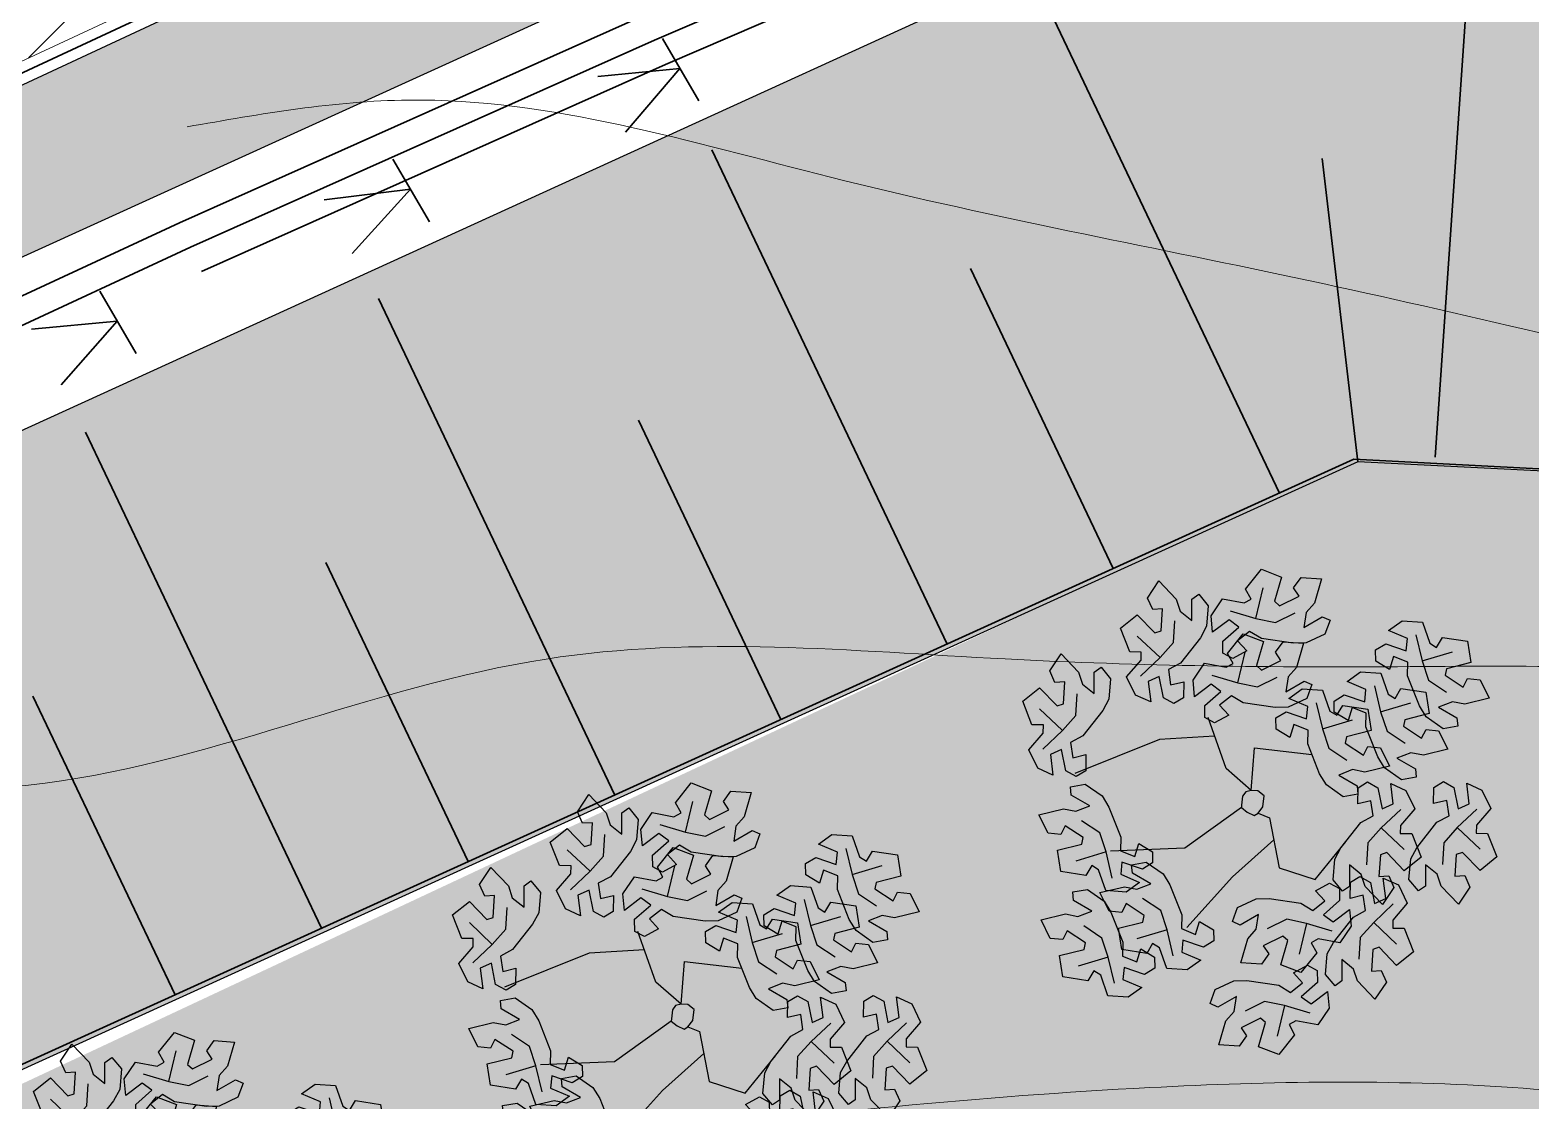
# Model space of a CAD drawing. Header units: millimetres. Extents: x 5637 to 6048, y 3385 to 3927.
# Drawn here: x 5893.72 to 5907.71, y 3527.81 to 3537.78 of the extents above; entities that cross this region are included whole.
import ezdxf

# ---------------------------------------------------------------- set-up
doc = ezdxf.new("R2010")
doc.units = ezdxf.units.MM
doc.layers.add('Contour Lines', color=253, linetype='Continuous')
doc.layers.add('dr', color=7, linetype='Continuous', lineweight=30, true_color=0x424d8a)
for name, color, linetype, lineweight in [('hatch', 253, 'Continuous', 13), ('project gr', 250, 'Continuous', 30), ('road', 19, 'Continuous', 30)]:
    doc.layers.add(name, color=color, linetype=linetype, lineweight=lineweight)
doc.layers.add('plants1', color=7, linetype='Continuous', true_color=0x89ee5d)
pattern_1 = [(45, (2816.3681, -1263.7476), (-0.265165043, 0.265165043), []), (135, (2816.3681, -1263.7476), (-0.79549513, 0.265165043), [0.9375, -0.5625])]

# ---------------------------------------------------------------- blocks, each defined once
blk = doc.blocks.new('212')
at = {"color": 48, "linetype": 'Continuous'}
for p, q in [((2813.16, 4856.989), (2813.307, 4857.173)), ((2813.307, 4857.173), (2813.495, 4857.1)), ((2812.246, 4856.905), (2812.352, 4857.064)), ((2812.352, 4857.064), (2812.514, 4856.895)), ((2813.212, 4856.895), (2813.16, 4856.989)), ((2813.16, 4856.989), (2813.16, 4856.989)), ((2813.255, 4856.716), (2813.323, 4857.001)), ((2813.495, 4857.1), (2813.43, 4856.875)), ((2813.608, 4857), (2813.677, 4857.096)), ((2813.658, 4856.924), (2813.608, 4857)), ((2813.677, 4857.096), (2813.867, 4857.083)), ((2813.867, 4857.083), (2813.802, 4856.858)), ((2812.295, 4856.797), (2812.246, 4856.905)), ((2812.514, 4856.895), (2812.551, 4856.783)), ((2812.66, 4856.894), (2812.725, 4856.94)), ((2812.66, 4856.696), (2812.66, 4856.894)), ((2812.725, 4856.94), (2812.813, 4856.833)), ((2812.838, 4856.74), (2812.944, 4856.897)), ((2812.944, 4856.897), (2813.146, 4856.859)), ((2813.146, 4856.859), (2813.212, 4856.895)), ((2813.43, 4856.875), (2813.477, 4856.833)), ((2813.477, 4856.833), (2813.658, 4856.924)), ((2813.802, 4856.858), (2813.724, 4856.77)), ((2811.994, 4856.623), (2812.151, 4856.749)), ((2812.151, 4856.749), (2812.314, 4856.581)), ((2812.386, 4856.803), (2812.295, 4856.797)), ((2812.374, 4856.601), (2812.386, 4856.803)), ((2812.551, 4856.783), (2812.66, 4856.696)), ((2812.813, 4856.833), (2812.797, 4856.642)), ((2812.853, 4856.586), (2812.838, 4856.74)), ((2813.015, 4856.787), (2813.255, 4856.716)), ((2813.255, 4856.716), (2813.44, 4856.678)), ((2813.44, 4856.678), (2813.621, 4856.768)), ((2813.724, 4856.77), (2813.703, 4856.632)), ((2813.703, 4856.632), (2813.875, 4856.731)), ((2813.875, 4856.731), (2813.947, 4856.699)), ((2812.08, 4856.404), (2811.994, 4856.623)), ((2812.314, 4856.581), (2812.374, 4856.601)), ((2812.49, 4856.49), (2812.502, 4856.693)), ((2812.797, 4856.642), (2812.74, 4856.536)), ((2813.006, 4856.701), (2812.853, 4856.586)), ((2812.947, 4856.502), (2813.098, 4856.635)), ((2812.992, 4856.389), (2813.139, 4856.573)), ((2813.098, 4856.635), (2813.006, 4856.701)), ((2813.197, 4856.594), (2813.085, 4856.506)), ((2813.139, 4856.573), (2813.327, 4856.501)), ((2813.307, 4856.527), (2813.197, 4856.594)), ((2813.899, 4856.569), (2813.725, 4856.487)), ((2813.947, 4856.699), (2813.899, 4856.569)), ((2814.492, 4856.602), (2814.619, 4856.692)), ((2814.669, 4856.527), (2814.492, 4856.602)), ((2814.619, 4856.692), (2814.808, 4856.679)), ((2814.808, 4856.679), (2814.876, 4856.485)), ((2812.364, 4856.35), (2812.151, 4856.551)), ((2812.364, 4856.35), (2812.49, 4856.49)), ((2812.74, 4856.536), (2812.554, 4856.3)), ((2812.949, 4856.391), (2812.947, 4856.502)), ((2812.947, 4856.502), (2812.947, 4856.502)), ((2813.085, 4856.506), (2813.171, 4856.413)), ((2813.327, 4856.501), (2813.262, 4856.276)), ((2813.605, 4856.484), (2813.307, 4856.527)), ((2813.44, 4856.4), (2813.509, 4856.497)), ((2813.509, 4856.497), (2813.699, 4856.484)), ((2813.725, 4856.487), (2813.605, 4856.484)), ((2813.699, 4856.484), (2813.634, 4856.259)), ((2814.371, 4856.422), (2814.467, 4856.479)), ((2814.467, 4856.479), (2814.467, 4856.479)), ((2814.467, 4856.479), (2814.658, 4856.414)), ((2814.658, 4856.414), (2814.669, 4856.527)), ((2814.748, 4856.562), (2814.806, 4856.319)), ((2814.876, 4856.485), (2814.94, 4856.446)), ((2814.94, 4856.446), (2814.995, 4856.538)), ((2814.995, 4856.538), (2814.995, 4856.538)), ((2814.995, 4856.538), (2815.228, 4856.503)), ((2815.228, 4856.503), (2815.259, 4856.304)), ((2811.335, 4856.226), (2811.441, 4856.385)), ((2811.441, 4856.385), (2811.603, 4856.216)), ((2812.052, 4856.172), (2812.186, 4856.327)), ((2812.187, 4856.402), (2812.08, 4856.404)), ((2812.08, 4856.404), (2812.08, 4856.404)), ((2812.182, 4856.178), (2812.364, 4856.35)), ((2812.186, 4856.327), (2812.187, 4856.402)), ((2812.554, 4856.3), (2812.441, 4856.239)), ((2812.671, 4856.141), (2812.777, 4856.298)), ((2812.777, 4856.298), (2812.979, 4856.26)), ((2813.04, 4856.341), (2812.949, 4856.391)), ((2812.979, 4856.26), (2813.044, 4856.296)), ((2813.044, 4856.296), (2812.992, 4856.389)), ((2812.992, 4856.389), (2812.992, 4856.389)), ((2813.171, 4856.413), (2813.04, 4856.341)), ((2813.087, 4856.116), (2813.155, 4856.402)), ((2813.309, 4856.234), (2813.49, 4856.324)), ((2813.49, 4856.324), (2813.44, 4856.4)), ((2814.374, 4856.318), (2814.371, 4856.422)), ((2814.502, 4856.24), (2814.374, 4856.318)), ((2814.539, 4856.361), (2814.502, 4856.24)), ((2814.672, 4856.308), (2814.539, 4856.361)), ((2814.669, 4856.18), (2814.672, 4856.308)), ((2814.806, 4856.319), (2815.087, 4856.403)), ((2814.806, 4856.319), (2814.865, 4856.14)), ((2815.259, 4856.304), (2815.031, 4856.247)), ((2811.384, 4856.118), (2811.335, 4856.226)), ((2811.603, 4856.216), (2811.64, 4856.104)), ((2811.749, 4856.017), (2811.75, 4856.215)), ((2811.75, 4856.215), (2811.814, 4856.261)), ((2811.814, 4856.261), (2811.902, 4856.154)), ((2811.902, 4856.154), (2811.886, 4855.963)), ((2812.135, 4856.001), (2812.052, 4856.172)), ((2812.356, 4856.174), (2812.252, 4856.127)), ((2812.395, 4855.976), (2812.356, 4856.174)), ((2812.441, 4856.239), (2812.461, 4856.097)), ((2812.847, 4856.188), (2813.087, 4856.116)), ((2813.262, 4856.276), (2813.309, 4856.234)), ((2813.272, 4856.078), (2813.453, 4856.169)), ((2813.556, 4856.171), (2813.535, 4856.033)), ((2813.634, 4856.259), (2813.556, 4856.171)), ((2814.106, 4856.127), (2814.232, 4856.217)), ((2814.232, 4856.217), (2814.421, 4856.204)), ((2814.421, 4856.204), (2814.489, 4856.01)), ((2814.78, 4855.9), (2814.669, 4856.18)), ((2815.031, 4856.247), (2815.019, 4856.186)), ((2815.019, 4856.186), (2815.188, 4856.074)), ((2815.188, 4856.074), (2815.228, 4856.156)), ((2815.228, 4856.156), (2815.346, 4856.144)), ((2811.083, 4855.944), (2811.24, 4856.07)), ((2811.24, 4856.07), (2811.403, 4855.901)), ((2811.475, 4856.124), (2811.384, 4856.118)), ((2811.463, 4855.921), (2811.475, 4856.124)), ((2811.579, 4855.811), (2811.591, 4856.014)), ((2811.64, 4856.104), (2811.749, 4856.017)), ((2812.252, 4856.127), (2812.276, 4855.937)), ((2812.461, 4856.097), (2812.584, 4856.126)), ((2812.584, 4856.126), (2812.581, 4855.976)), ((2812.685, 4855.986), (2812.671, 4856.141)), ((2812.838, 4856.102), (2812.685, 4855.986)), ((2812.779, 4855.903), (2812.931, 4856.035)), ((2812.931, 4856.035), (2812.838, 4856.102)), ((2813.087, 4856.116), (2813.272, 4856.078)), ((2813.535, 4856.033), (2813.707, 4856.132)), ((2813.562, 4855.969), (2813.689, 4856.059)), ((2813.689, 4856.059), (2813.878, 4856.046)), ((2813.707, 4856.132), (2813.779, 4856.099)), ((2813.779, 4856.099), (2813.731, 4855.969)), ((2813.878, 4856.046), (2813.946, 4855.852)), ((2814.282, 4856.052), (2814.106, 4856.127)), ((2814.271, 4855.939), (2814.282, 4856.052)), ((2814.361, 4856.087), (2814.419, 4855.844)), ((2814.489, 4856.01), (2814.553, 4855.971)), ((2814.553, 4855.971), (2814.608, 4856.063)), ((2814.608, 4856.063), (2814.608, 4856.063)), ((2814.608, 4856.063), (2814.841, 4856.028)), ((2814.841, 4856.028), (2814.872, 4855.829)), ((2814.865, 4856.14), (2815.034, 4856.028)), ((2815.346, 4856.144), (2815.43, 4855.972)), ((2811.169, 4855.725), (2811.083, 4855.944)), ((2811.453, 4855.67), (2811.24, 4855.872)), ((2811.403, 4855.901), (2811.463, 4855.921)), ((2811.886, 4855.963), (2811.829, 4855.857)), ((2812.276, 4855.937), (2812.135, 4856.001)), ((2812.493, 4855.922), (2812.395, 4855.976)), ((2812.395, 4855.976), (2812.395, 4855.976)), ((2812.581, 4855.976), (2812.493, 4855.922)), ((2812.781, 4855.791), (2812.779, 4855.903)), ((2812.779, 4855.903), (2812.779, 4855.903)), ((2813.029, 4855.995), (2812.917, 4855.906)), ((2812.917, 4855.906), (2813.003, 4855.814)), ((2813.139, 4855.928), (2813.029, 4855.995)), ((2813.437, 4855.885), (2813.139, 4855.928)), ((2813.557, 4855.888), (2813.437, 4855.885)), ((2813.731, 4855.969), (2813.557, 4855.888)), ((2813.739, 4855.894), (2813.562, 4855.969)), ((2813.727, 4855.781), (2813.739, 4855.894)), ((2813.818, 4855.929), (2813.876, 4855.686)), ((2813.985, 4855.946), (2814.08, 4856.004)), ((2813.987, 4855.843), (2813.985, 4855.946)), ((2814.01, 4855.813), (2814.065, 4855.905)), ((2814.065, 4855.905), (2814.065, 4855.905)), ((2814.065, 4855.905), (2814.298, 4855.87)), ((2814.08, 4856.004), (2814.08, 4856.004)), ((2814.08, 4856.004), (2814.271, 4855.939)), ((2814.152, 4855.886), (2814.115, 4855.765)), ((2814.285, 4855.833), (2814.152, 4855.886)), ((2814.298, 4855.87), (2814.329, 4855.671)), ((2814.419, 4855.844), (2814.701, 4855.928)), ((2814.843, 4855.798), (2814.78, 4855.9)), ((2815.088, 4855.94), (2814.958, 4855.89)), ((2814.958, 4855.89), (2815.129, 4855.79)), ((2815.203, 4855.916), (2815.088, 4855.94)), ((2815.43, 4855.972), (2815.203, 4855.916)), ((2811.453, 4855.67), (2811.579, 4855.811)), ((2811.829, 4855.857), (2811.643, 4855.621)), ((2812.872, 4855.742), (2812.781, 4855.791)), ((2812.978, 4855.318), (2812.811, 4855.791)), ((2813.003, 4855.814), (2812.872, 4855.742)), ((2813.441, 4855.789), (2813.537, 4855.846)), ((2813.444, 4855.685), (2813.441, 4855.789)), ((2813.537, 4855.846), (2813.537, 4855.846)), ((2813.537, 4855.846), (2813.727, 4855.781)), ((2813.609, 4855.728), (2813.572, 4855.607)), ((2813.742, 4855.675), (2813.609, 4855.728)), ((2813.876, 4855.686), (2814.157, 4855.77)), ((2813.946, 4855.852), (2814.01, 4855.813)), ((2814.115, 4855.765), (2813.987, 4855.843)), ((2814.282, 4855.705), (2814.285, 4855.833)), ((2814.419, 4855.844), (2814.479, 4855.665)), ((2814.645, 4855.772), (2814.632, 4855.711)), ((2814.872, 4855.829), (2814.645, 4855.772)), ((2815, 4855.688), (2814.843, 4855.798)), ((2815.129, 4855.79), (2815.137, 4855.711)), ((2811.141, 4855.492), (2811.275, 4855.648)), ((2811.276, 4855.723), (2811.169, 4855.725)), ((2811.169, 4855.725), (2811.169, 4855.725)), ((2811.271, 4855.499), (2811.453, 4855.67)), ((2811.275, 4855.648), (2811.276, 4855.723)), ((2811.643, 4855.621), (2811.53, 4855.56)), ((2812.872, 4855.62), (2812.357, 4855.587)), ((2813.572, 4855.607), (2813.444, 4855.685)), ((2813.739, 4855.547), (2813.742, 4855.675)), ((2813.876, 4855.686), (2813.935, 4855.507)), ((2814.101, 4855.614), (2814.089, 4855.553)), ((2814.329, 4855.671), (2814.101, 4855.614)), ((2814.393, 4855.425), (2814.282, 4855.705)), ((2814.479, 4855.665), (2814.648, 4855.553)), ((2814.632, 4855.711), (2814.801, 4855.599)), ((2814.801, 4855.599), (2814.842, 4855.681)), ((2814.842, 4855.681), (2814.959, 4855.669)), ((2814.959, 4855.669), (2815.044, 4855.497)), ((2815.137, 4855.711), (2815, 4855.688)), ((2811.224, 4855.322), (2811.141, 4855.492)), ((2811.445, 4855.494), (2811.341, 4855.448)), ((2811.484, 4855.297), (2811.445, 4855.494)), ((2811.53, 4855.56), (2811.55, 4855.418)), ((2812.357, 4855.587), (2811.568, 4855.27)), ((2813.213, 4855.112), (2813.244, 4855.51)), ((2813.244, 4855.51), (2813.778, 4855.448)), ((2813.85, 4855.267), (2813.739, 4855.547)), ((2813.935, 4855.507), (2814.104, 4855.395)), ((2814.089, 4855.553), (2814.258, 4855.441)), ((2814.258, 4855.441), (2814.298, 4855.523)), ((2814.298, 4855.523), (2814.416, 4855.511)), ((2814.416, 4855.511), (2814.5, 4855.339)), ((2814.701, 4855.465), (2814.571, 4855.415)), ((2814.817, 4855.441), (2814.701, 4855.465)), ((2815.044, 4855.497), (2814.817, 4855.441)), ((2811.365, 4855.257), (2811.224, 4855.322)), ((2811.341, 4855.448), (2811.365, 4855.257)), ((2811.55, 4855.418), (2811.673, 4855.447)), ((2811.673, 4855.447), (2811.67, 4855.297)), ((2814.5, 4855.339), (2814.273, 4855.284)), ((2814.456, 4855.323), (2814.393, 4855.425)), ((2814.614, 4855.213), (2814.456, 4855.323)), ((2814.571, 4855.415), (2814.743, 4855.315)), ((2814.743, 4855.315), (2814.75, 4855.236)), ((2811.582, 4855.243), (2811.484, 4855.297)), ((2811.484, 4855.297), (2811.484, 4855.297)), ((2811.529, 4855.148), (2811.665, 4855.171)), ((2811.67, 4855.297), (2811.582, 4855.243)), ((2811.665, 4855.171), (2811.823, 4855.062)), ((2813.913, 4855.165), (2813.85, 4855.267)), ((2814.158, 4855.307), (2814.028, 4855.257)), ((2814.028, 4855.257), (2814.199, 4855.157)), ((2814.273, 4855.284), (2814.158, 4855.307)), ((2814.208, 4855.138), (2814.296, 4855.192)), ((2814.296, 4855.192), (2814.394, 4855.138)), ((2814.537, 4854.988), (2814.513, 4855.178)), ((2814.513, 4855.178), (2814.654, 4855.113)), ((2814.75, 4855.236), (2814.614, 4855.213)), ((2814.915, 4855.141), (2815.004, 4855.195)), ((2815.004, 4855.195), (2815.101, 4855.141)), ((2815.244, 4854.99), (2815.221, 4855.18)), ((2815.221, 4855.18), (2815.362, 4855.116)), ((2811.536, 4855.069), (2811.529, 4855.148)), ((2811.708, 4854.97), (2811.536, 4855.069)), ((2811.823, 4855.062), (2811.886, 4854.959)), ((2813.133, 4855.059), (2813.122, 4854.977)), ((2813.162, 4855.099), (2813.133, 4855.059)), ((2813.213, 4855.112), (2813.162, 4855.099)), ((2813.274, 4855.111), (2813.213, 4855.112)), ((2813.334, 4855.062), (2813.274, 4855.111)), ((2813.321, 4854.962), (2813.334, 4855.062)), ((2814.07, 4855.055), (2813.913, 4855.165)), ((2814.207, 4855.079), (2814.07, 4855.055)), ((2814.199, 4855.157), (2814.207, 4855.079)), ((2814.205, 4854.989), (2814.208, 4855.138)), ((2814.394, 4855.138), (2814.394, 4855.138)), ((2814.394, 4855.138), (2814.433, 4854.941)), ((2814.654, 4855.113), (2814.737, 4854.943)), ((2814.912, 4854.991), (2814.915, 4855.141)), ((2815.101, 4855.141), (2815.101, 4855.141)), ((2815.101, 4855.141), (2815.14, 4854.943)), ((2815.362, 4855.116), (2815.445, 4854.945)), ((2811.235, 4854.887), (2811.463, 4854.943)), ((2811.463, 4854.943), (2811.578, 4854.919)), ((2811.578, 4854.919), (2811.708, 4854.97)), ((2811.886, 4854.959), (2811.997, 4854.679)), ((2813.121, 4854.953), (2812.593, 4854.577)), ((2813.122, 4854.977), (2813.121, 4854.953)), ((2813.121, 4854.953), (2813.175, 4854.911)), ((2813.175, 4854.911), (2813.241, 4854.88)), ((2813.241, 4854.88), (2813.276, 4854.903)), ((2813.276, 4854.903), (2813.321, 4854.962)), ((2813.276, 4854.903), (2813.384, 4854.859)), ((2814.328, 4855.017), (2814.205, 4854.989)), ((2814.348, 4854.876), (2814.328, 4855.017)), ((2814.607, 4854.937), (2814.425, 4854.765)), ((2814.433, 4854.941), (2814.537, 4854.988)), ((2814.737, 4854.943), (2814.603, 4854.787)), ((2815.035, 4855.02), (2814.912, 4854.991)), ((2815.056, 4854.878), (2815.035, 4855.02)), ((2815.314, 4854.939), (2815.133, 4854.767)), ((2815.14, 4854.943), (2815.244, 4854.99)), ((2815.445, 4854.945), (2815.311, 4854.789)), ((2811.32, 4854.715), (2811.235, 4854.887)), ((2811.478, 4854.785), (2811.438, 4854.704)), ((2811.647, 4854.674), (2811.478, 4854.785)), ((2811.801, 4854.719), (2811.632, 4854.831)), ((2813.384, 4854.859), (2813.474, 4854.394)), ((2814.049, 4854.578), (2814.235, 4854.814)), ((2814.235, 4854.814), (2814.348, 4854.876)), ((2814.425, 4854.765), (2814.299, 4854.624)), ((2814.425, 4854.765), (2814.638, 4854.563)), ((2814.603, 4854.787), (2814.602, 4854.712)), ((2814.757, 4854.58), (2814.943, 4854.817)), ((2814.943, 4854.817), (2815.056, 4854.878)), ((2815.133, 4854.767), (2815.007, 4854.626)), ((2815.133, 4854.767), (2815.345, 4854.566)), ((2815.311, 4854.789), (2815.309, 4854.715)), ((2811.438, 4854.704), (2811.32, 4854.715)), ((2811.407, 4854.556), (2811.635, 4854.612)), ((2811.635, 4854.612), (2811.647, 4854.674)), ((2811.86, 4854.54), (2811.801, 4854.719)), ((2811.997, 4854.679), (2811.994, 4854.551)), ((2812.127, 4854.498), (2812.164, 4854.619)), ((2812.164, 4854.619), (2812.292, 4854.541)), ((2813.424, 4854.652), (2813.038, 4854.309)), ((2813.809, 4854.284), (2814.091, 4854.631)), ((2814.299, 4854.624), (2814.287, 4854.422)), ((2814.602, 4854.712), (2814.709, 4854.711)), ((2814.709, 4854.711), (2814.709, 4854.711)), ((2814.709, 4854.711), (2814.795, 4854.491)), ((2815.007, 4854.626), (2814.995, 4854.424)), ((2815.309, 4854.715), (2815.416, 4854.713)), ((2815.416, 4854.713), (2815.416, 4854.713)), ((2815.416, 4854.713), (2815.502, 4854.494)), ((2811.438, 4854.357), (2811.407, 4854.556)), ((2811.86, 4854.54), (2811.579, 4854.456)), ((2811.918, 4854.297), (2811.86, 4854.54)), ((2812.593, 4854.577), (2811.902, 4854.548)), ((2811.994, 4854.551), (2812.127, 4854.498)), ((2812.292, 4854.541), (2812.294, 4854.438)), ((2813.976, 4854.281), (2813.992, 4854.472)), ((2813.992, 4854.472), (2814.049, 4854.578)), ((2814.416, 4854.514), (2814.403, 4854.312)), ((2814.475, 4854.534), (2814.416, 4854.514)), ((2814.638, 4854.365), (2814.475, 4854.534)), ((2814.795, 4854.491), (2814.638, 4854.365)), ((2814.683, 4854.283), (2814.699, 4854.475)), ((2814.699, 4854.475), (2814.757, 4854.58)), ((2815.123, 4854.516), (2815.111, 4854.314)), ((2815.183, 4854.536), (2815.123, 4854.516)), ((2815.345, 4854.367), (2815.183, 4854.536)), ((2815.502, 4854.494), (2815.345, 4854.367)), ((2811.671, 4854.321), (2811.438, 4854.357)), ((2811.726, 4854.413), (2811.671, 4854.321)), ((2811.79, 4854.374), (2811.726, 4854.413)), ((2811.858, 4854.18), (2811.79, 4854.374)), ((2812.008, 4854.445), (2811.997, 4854.332)), ((2811.997, 4854.332), (2812.173, 4854.257)), ((2812.199, 4854.38), (2812.008, 4854.445)), ((2812.097, 4854.422), (2812.234, 4854.446)), ((2812.105, 4854.344), (2812.097, 4854.422)), ((2812.276, 4854.244), (2812.105, 4854.344)), ((2812.294, 4854.438), (2812.199, 4854.38)), ((2812.199, 4854.38), (2812.199, 4854.38)), ((2812.234, 4854.446), (2812.391, 4854.336)), ((2812.391, 4854.336), (2812.454, 4854.234)), ((2813.474, 4854.394), (2813.809, 4854.284)), ((2814.238, 4854.331), (2814.129, 4854.419)), ((2814.129, 4854.419), (2814.129, 4854.22)), ((2814.275, 4854.22), (2814.238, 4854.331)), ((2814.945, 4854.334), (2814.836, 4854.421)), ((2814.836, 4854.421), (2814.836, 4854.223)), ((2814.982, 4854.222), (2814.945, 4854.334)), ((2811.549, 4854.168), (2811.686, 4854.191)), ((2811.671, 4854.321), (2811.671, 4854.321)), ((2811.686, 4854.191), (2811.843, 4854.082)), ((2811.803, 4854.162), (2812.031, 4854.217)), ((2812.031, 4854.217), (2812.146, 4854.194)), ((2812.173, 4854.257), (2812.047, 4854.167)), ((2812.146, 4854.194), (2812.276, 4854.244)), ((2812.454, 4854.234), (2812.565, 4853.954)), ((2813.038, 4854.309), (2812.612, 4853.837)), ((2813.812, 4854.177), (2813.943, 4854.249)), ((2813.943, 4854.249), (2814.034, 4854.2)), ((2814.064, 4854.174), (2813.976, 4854.281)), ((2814.034, 4854.2), (2814.036, 4854.088)), ((2814.129, 4854.22), (2814.064, 4854.174)), ((2814.134, 4854.108), (2814.137, 4854.258)), ((2814.137, 4854.258), (2814.226, 4854.312)), ((2814.226, 4854.312), (2814.323, 4854.257)), ((2814.437, 4854.051), (2814.275, 4854.22)), ((2814.323, 4854.257), (2814.323, 4854.257)), ((2814.323, 4854.257), (2814.362, 4854.06)), ((2814.403, 4854.312), (2814.494, 4854.317)), ((2814.543, 4854.21), (2814.437, 4854.051)), ((2814.466, 4854.107), (2814.443, 4854.297)), ((2814.443, 4854.297), (2814.584, 4854.233)), ((2814.494, 4854.317), (2814.543, 4854.21)), ((2814.584, 4854.233), (2814.667, 4854.062)), ((2814.772, 4854.177), (2814.683, 4854.283)), ((2814.836, 4854.223), (2814.772, 4854.177)), ((2815.144, 4854.053), (2814.982, 4854.222)), ((2815.111, 4854.314), (2815.202, 4854.32)), ((2815.251, 4854.212), (2815.144, 4854.053)), ((2815.202, 4854.32), (2815.251, 4854.212)), ((2811.557, 4854.089), (2811.549, 4854.168)), ((2811.728, 4853.989), (2811.557, 4854.089)), ((2811.888, 4853.99), (2811.803, 4854.162)), ((2811.843, 4854.082), (2811.906, 4853.979)), ((2812.047, 4854.167), (2811.858, 4854.18)), ((2812.046, 4854.06), (2812.006, 4853.978)), ((2812.215, 4853.948), (2812.046, 4854.06)), ((2812.369, 4853.994), (2812.2, 4854.106)), ((2813.085, 4854.022), (2813.258, 4854.104)), ((2813.258, 4854.104), (2813.379, 4854.107)), ((2813.379, 4854.107), (2813.676, 4854.063)), ((2813.676, 4854.063), (2813.786, 4853.996)), ((2813.786, 4853.996), (2813.899, 4854.085)), ((2813.899, 4854.085), (2813.812, 4854.177)), ((2814.036, 4854.088), (2813.885, 4853.956)), ((2814.036, 4854.088), (2814.036, 4854.088)), ((2814.257, 4854.137), (2814.134, 4854.108)), ((2814.278, 4853.995), (2814.257, 4854.137)), ((2814.536, 4854.056), (2814.355, 4853.884)), ((2814.362, 4854.06), (2814.466, 4854.107)), ((2814.667, 4854.062), (2814.533, 4853.906)), ((2811.256, 4853.907), (2811.483, 4853.963)), ((2811.483, 4853.963), (2811.598, 4853.939)), ((2811.598, 4853.939), (2811.728, 4853.989)), ((2812.006, 4853.978), (2811.888, 4853.99)), ((2811.906, 4853.979), (2812.017, 4853.699)), ((2812.203, 4853.887), (2812.215, 4853.948)), ((2812.428, 4853.815), (2812.369, 4853.994)), ((2812.565, 4853.954), (2812.562, 4853.826)), ((2813.037, 4853.892), (2813.085, 4854.022)), ((2813.281, 4853.958), (2813.109, 4853.859)), ((2813.259, 4853.82), (2813.281, 4853.958)), ((2813.544, 4853.913), (2813.362, 4853.823)), ((2813.729, 4853.875), (2813.544, 4853.913)), ((2813.885, 4853.956), (2813.977, 4853.889)), ((2813.977, 4853.889), (2814.13, 4854.005)), ((2813.979, 4853.697), (2814.165, 4853.933)), ((2814.13, 4854.005), (2814.145, 4853.85)), ((2814.165, 4853.933), (2814.278, 4853.995)), ((2811.34, 4853.735), (2811.256, 4853.907)), ((2811.498, 4853.805), (2811.458, 4853.724)), ((2811.667, 4853.693), (2811.498, 4853.805)), ((2811.821, 4853.739), (2811.652, 4853.851)), ((2811.975, 4853.83), (2812.203, 4853.887)), ((2812.006, 4853.631), (2811.975, 4853.83)), ((2812.428, 4853.815), (2812.147, 4853.731)), ((2812.486, 4853.572), (2812.428, 4853.815)), ((2812.562, 4853.826), (2812.695, 4853.773)), ((2812.695, 4853.773), (2812.732, 4853.894)), ((2812.732, 4853.894), (2812.86, 4853.816)), ((2812.86, 4853.816), (2812.863, 4853.712)), ((2813.109, 4853.859), (2813.037, 4853.892)), ((2813.181, 4853.732), (2813.259, 4853.82)), ((2813.729, 4853.875), (2813.66, 4853.589)), ((2813.968, 4853.803), (2813.729, 4853.875)), ((2814.145, 4853.85), (2814.039, 4853.693)), ((2814.355, 4853.884), (2814.229, 4853.743)), ((2814.355, 4853.884), (2814.568, 4853.682)), ((2814.533, 4853.906), (2814.531, 4853.832)), ((2814.531, 4853.832), (2814.638, 4853.83)), ((2814.638, 4853.83), (2814.638, 4853.83)), ((2814.638, 4853.83), (2814.724, 4853.611)), ((2811.458, 4853.724), (2811.34, 4853.735)), ((2811.427, 4853.575), (2811.655, 4853.632)), ((2811.655, 4853.632), (2811.667, 4853.693)), ((2811.88, 4853.56), (2811.821, 4853.739)), ((2812.239, 4853.596), (2812.006, 4853.631)), ((2812.017, 4853.699), (2812.014, 4853.571)), ((2812.147, 4853.518), (2812.184, 4853.639)), ((2812.184, 4853.639), (2812.312, 4853.561)), ((2812.294, 4853.688), (2812.239, 4853.596)), ((2812.358, 4853.649), (2812.294, 4853.688)), ((2812.426, 4853.455), (2812.358, 4853.649)), ((2812.576, 4853.72), (2812.565, 4853.607)), ((2812.767, 4853.655), (2812.576, 4853.72)), ((2812.863, 4853.712), (2812.767, 4853.655)), ((2812.767, 4853.655), (2812.767, 4853.655)), ((2813.116, 4853.507), (2813.181, 4853.732)), ((2813.507, 4853.757), (2813.325, 4853.667)), ((2813.325, 4853.667), (2813.376, 4853.591)), ((2813.489, 4853.49), (2813.554, 4853.715)), ((2813.554, 4853.715), (2813.507, 4853.757)), ((2813.837, 4853.731), (2813.771, 4853.695)), ((2813.771, 4853.695), (2813.823, 4853.602)), ((2814.039, 4853.693), (2813.837, 4853.731)), ((2813.921, 4853.591), (2813.979, 4853.697)), ((2814.229, 4853.743), (2814.217, 4853.541)), ((2814.345, 4853.633), (2814.333, 4853.431)), ((2814.405, 4853.653), (2814.345, 4853.633)), ((2814.567, 4853.484), (2814.405, 4853.653)), ((2811.458, 4853.376), (2811.427, 4853.575)), ((2811.88, 4853.56), (2811.599, 4853.476)), ((2811.938, 4853.317), (2811.88, 4853.56)), ((2812.014, 4853.571), (2812.147, 4853.518)), ((2812.239, 4853.596), (2812.239, 4853.596)), ((2812.312, 4853.561), (2812.315, 4853.458)), ((2812.565, 4853.607), (2812.742, 4853.532)), ((2812.742, 4853.532), (2812.615, 4853.442)), ((2813.307, 4853.495), (2813.116, 4853.507)), ((2813.376, 4853.591), (2813.307, 4853.495)), ((2813.676, 4853.418), (2813.489, 4853.49)), ((2813.823, 4853.602), (2813.676, 4853.418)), ((2813.823, 4853.602), (2813.823, 4853.602)), ((2813.905, 4853.4), (2813.921, 4853.591)), ((2814.167, 4853.45), (2814.058, 4853.538)), ((2814.058, 4853.538), (2814.058, 4853.34)), ((2814.724, 4853.611), (2814.567, 4853.484)), ((2811.691, 4853.341), (2811.458, 4853.376)), ((2811.746, 4853.433), (2811.691, 4853.341)), ((2811.81, 4853.394), (2811.746, 4853.433)), ((2811.878, 4853.2), (2811.81, 4853.394)), ((2812.028, 4853.465), (2812.017, 4853.352)), ((2812.017, 4853.352), (2812.194, 4853.277)), ((2812.219, 4853.4), (2812.028, 4853.465)), ((2812.315, 4853.458), (2812.219, 4853.4)), ((2812.219, 4853.4), (2812.219, 4853.4)), ((2812.615, 4853.442), (2812.426, 4853.455)), ((2813.606, 4853.414), (2813.737, 4853.486)), ((2813.692, 4853.321), (2813.606, 4853.414)), ((2813.737, 4853.486), (2813.828, 4853.436)), ((2813.828, 4853.436), (2813.83, 4853.325)), ((2813.994, 4853.294), (2813.905, 4853.4)), ((2814.204, 4853.339), (2814.167, 4853.45)), ((2814.333, 4853.431), (2814.424, 4853.437)), ((2814.424, 4853.437), (2814.473, 4853.329)), ((2811.691, 4853.341), (2811.691, 4853.341)), ((2812.194, 4853.277), (2812.067, 4853.187)), ((2812.83, 4853.128), (2812.878, 4853.258)), ((2812.878, 4853.258), (2813.052, 4853.34)), ((2813.052, 4853.34), (2813.172, 4853.343)), ((2813.172, 4853.343), (2813.47, 4853.3)), ((2813.47, 4853.3), (2813.58, 4853.233)), ((2813.58, 4853.233), (2813.692, 4853.321)), ((2813.83, 4853.325), (2813.678, 4853.192)), ((2813.771, 4853.126), (2813.924, 4853.241)), ((2813.83, 4853.325), (2813.83, 4853.325)), ((2813.924, 4853.241), (2813.939, 4853.087)), ((2814.058, 4853.34), (2813.994, 4853.294)), ((2814.366, 4853.17), (2814.204, 4853.339)), ((2814.473, 4853.329), (2814.366, 4853.17)), ((2812.067, 4853.187), (2811.878, 4853.2)), ((2812.902, 4853.095), (2812.83, 4853.128)), ((2813.074, 4853.194), (2812.902, 4853.095)), ((2813.053, 4853.056), (2813.074, 4853.194)), ((2813.337, 4853.149), (2813.156, 4853.059)), ((2813.522, 4853.111), (2813.337, 4853.149)), ((2813.522, 4853.111), (2813.454, 4852.826)), ((2813.762, 4853.04), (2813.522, 4853.111)), ((2813.678, 4853.192), (2813.771, 4853.126)), ((2813.939, 4853.087), (2813.832, 4852.929)), ((2812.91, 4852.744), (2812.975, 4852.968)), ((2812.975, 4852.968), (2813.053, 4853.056)), ((2813.3, 4852.994), (2813.119, 4852.903)), ((2813.282, 4852.727), (2813.347, 4852.952)), ((2813.347, 4852.952), (2813.3, 4852.994)), ((2813.63, 4852.967), (2813.565, 4852.932)), ((2813.565, 4852.932), (2813.617, 4852.838)), ((2813.832, 4852.929), (2813.63, 4852.967)), ((2813.169, 4852.827), (2813.1, 4852.731)), ((2813.119, 4852.903), (2813.169, 4852.827)), ((2813.617, 4852.838), (2813.47, 4852.654)), ((2813.617, 4852.838), (2813.617, 4852.838)), ((2813.1, 4852.731), (2812.91, 4852.744)), ((2813.47, 4852.654), (2813.282, 4852.727))]:
    blk.add_line(p, q, dxfattribs=at)
at = {"layer": 'plants1', "color": 48, "linetype": 'Continuous'}
blk.add_line((2813.213, 4855.112), (2812.978, 4855.318), dxfattribs=at)

msp = doc.modelspace()

# ---------------------------------------------------------------- hatches: boundary and pattern name
at = {"layer": 'hatch'}
h = msp.add_hatch(dxfattribs=at)
h.set_pattern_fill('ANSI31', color=256, scale=8, style=0)
h.set_pattern_definition([(45, (2816.3681, -1263.7476), (-0.70710678, 0.70710678), [])])
edge = h.paths.add_edge_path()
edge.add_arc((5888.219, 3544.252), 5.1, 222.2097, 295.0107)
edge.add_line((5890.375, 3539.63), (5962.724, 3573.369))
edge.add_arc((5959.301, 3580.71), 8.1, 295.001, 379.152)
edge.add_line((5966.953, 3583.367), (5974.952, 3569.541))
edge.add_arc((5969.707, 3565.844), 6.417, 35.1771, 121.8211)
edge.add_line((5966.324, 3571.297), (5964.182, 3570.41))
edge.add_line((5964.182, 3570.41), (5950.36, 3564.025))
edge.add_line((5950.36, 3564.025), (5941.02, 3551.651))
edge.add_line((5941.02, 3551.651), (5918.251, 3541.464))
edge.add_line((5918.251, 3541.464), (5903.787, 3542.209))
edge.add_line((5903.787, 3542.209), (5887.478, 3534.62))
edge.add_line((5887.478, 3534.62), (5884.441, 3540.825))
at = {"layer": 'plants1'}
h = msp.add_hatch(dxfattribs=at)
h.set_pattern_fill('ANSI38', color=256, scale=3, style=0)
h.set_pattern_definition(pattern_1)
edge = h.paths.add_edge_path()
edge.add_line((5867.34, 3539.402), (5867.92, 3539.013))
edge.add_line((5867.92, 3539.013), (5868.308, 3538.645))
edge.add_line((5868.308, 3538.645), (5868.752, 3538.148))
edge.add_line((5868.752, 3538.148), (5869.041, 3537.742))
edge.add_line((5869.041, 3537.742), (5873.636, 3527.954))
edge.add_line((5873.636, 3527.954), (5903.83, 3542.008))
edge.add_line((5903.83, 3542.008), (5918.292, 3541.262))
edge.add_line((5918.292, 3541.262), (5941.162, 3551.495))
edge.add_line((5941.162, 3551.495), (5950.483, 3563.852))
edge.add_line((5950.483, 3563.852), (5964.275, 3570.231))
edge.add_line((5964.275, 3570.231), (5965.741, 3570.87))
edge.add_arc((5969.427, 3564.866), 7.045, 27.8009, 121.5464, ccw=False)
edge.add_arc((5969.675, 3565.205), 6.671, -45.7784, 26.2211, ccw=False)
edge.add_line((5974.327, 3560.424), (5968.693, 3565.053))
edge.add_line((5968.693, 3565.053), (5960.295, 3566.736))
edge.add_line((5960.295, 3566.736), (5952.863, 3563.409))
edge.add_line((5952.863, 3563.409), (5951.176, 3562.582))
edge.add_line((5951.176, 3562.582), (5942, 3550.445))
edge.add_line((5942, 3550.445), (5918.535, 3539.942))
edge.add_line((5918.535, 3539.942), (5904.708, 3540.697))
edge.add_line((5904.708, 3540.697), (5873.015, 3526.282))
edge.add_line((5873.015, 3526.282), (5867.474, 3538.114))
edge.add_line((5867.474, 3538.114), (5850.757, 3543.697))
edge.add_line((5850.757, 3543.697), (5843.662, 3553.614))
edge.add_arc((5860.091, 3565.369), 20.202, 201.3953, 215.5839, ccw=False)
edge.add_line((5841.281, 3557.999), (5825.633, 3591.334))
edge.add_line((5825.633, 3591.334), (5826.243, 3603.828))
edge.add_line((5826.243, 3603.828), (5807.932, 3643.213))
edge.add_line((5807.932, 3643.213), (5807.544, 3643.019))
edge.add_line((5807.544, 3643.019), (5797.983, 3663.178))
edge.add_line((5797.983, 3663.178), (5798.221, 3663.231))
edge.add_line((5798.221, 3663.231), (5798.431, 3663.244))
edge.add_arc((5796.471, 3658.681), 4.965, 43.2819, 66.7604, ccw=False)
edge.add_arc((5798.419, 3659.931), 2.724, 20.3316, 52.2783, ccw=False)
edge.add_line((5800.974, 3660.877), (5827.02, 3605.063))
edge.add_arc((5822.581, 3602.992), 4.898, -5.6385, 25.0165, ccw=False)
edge.add_line((5827.456, 3602.511), (5827.027, 3592.341))
edge.add_arc((5831.442, 3591.753), 4.454, 172.4152, 196.7576)
edge.add_line((5827.177, 3590.469), (5842.181, 3557.926))
edge.add_line((5842.181, 3557.926), (5843.932, 3555.588))
edge.add_line((5843.932, 3555.588), (5844.458, 3554.733))
edge.add_line((5844.458, 3554.733), (5845.512, 3553.146))
edge.add_line((5845.512, 3553.146), (5846.227, 3552.147))
edge.add_line((5846.227, 3552.147), (5850.021, 3546.975))
edge.add_arc((5853.593, 3549.596), 4.43, 216.2648, 225.9659)
edge.add_arc((5856.006, 3552.091), 7.901, 225.9659, 233.1983)
edge.add_arc((5852.865, 3547.894), 2.659, 233.1983, 246.1025)
edge.add_arc((5864.548, 3574.26), 31.498, 246.1025, 247.3946)
edge.add_line((5852.441, 3545.182), (5866.919, 3539.623))
edge.add_line((5866.919, 3539.623), (5867.34, 3539.402))
h = msp.add_hatch(dxfattribs=at)
h.set_pattern_fill('ANSI38', color=256, scale=3, style=0)
h.set_pattern_definition(pattern_1)
edge = h.paths.add_edge_path()
edge.add_line((5725.364, 3655.929), (5797.285, 3662.691))
edge.add_line((5797.285, 3662.691), (5824.807, 3603.238))
edge.add_line((5824.807, 3603.238), (5824.228, 3590.88))
edge.add_line((5824.228, 3590.88), (5841.23, 3554.438))
edge.add_line((5841.23, 3554.438), (5849.602, 3542.469))
edge.add_line((5849.602, 3542.469), (5866.561, 3537.067))
edge.add_line((5866.561, 3537.067), (5872.441, 3524.382))
edge.add_line((5872.441, 3524.382), (5904.707, 3539.095))
edge.add_line((5904.707, 3539.095), (5918.188, 3538.464))
edge.add_line((5918.188, 3538.464), (5942.734, 3549.513))
edge.add_line((5942.734, 3549.513), (5952.304, 3561.86))
edge.add_line((5952.304, 3561.86), (5960.573, 3565.61))
edge.add_line((5960.573, 3565.61), (5967.929, 3564.035))
edge.add_line((5967.929, 3564.035), (5968.822, 3563.47))
edge.add_line((5968.822, 3563.47), (5964.54, 3561.462))
edge.add_line((5964.54, 3561.462), (5955.845, 3557.471))
edge.add_line((5955.845, 3557.471), (5946.359, 3544.948))
edge.add_line((5946.359, 3544.948), (5919.845, 3533.075))
edge.add_line((5919.845, 3533.075), (5906.098, 3533.757))
edge.add_line((5906.098, 3533.757), (5874.594, 3519.437))
edge.add_arc((5872.372, 3524.323), 5.368, 204.0277, 294.4439, ccw=False)
edge.add_line((5867.469, 3522.138), (5862.463, 3532.33))
edge.add_line((5862.463, 3532.33), (5846.443, 3537.982))
edge.add_line((5846.443, 3537.982), (5836.473, 3552.342))
edge.add_line((5836.473, 3552.342), (5835.014, 3554.644))
edge.add_line((5835.014, 3554.644), (5818.867, 3589.841))
edge.add_line((5818.867, 3589.841), (5819.521, 3602.274))
edge.add_line((5819.521, 3602.274), (5801.553, 3640.604))
edge.add_line((5801.553, 3640.604), (5788.295, 3640.187))
edge.add_line((5788.295, 3640.187), (5786.912, 3635.335))
edge.add_line((5786.912, 3635.335), (5741.72, 3631.437))
edge.add_line((5741.72, 3631.437), (5726.648, 3641.007))
edge.add_line((5726.648, 3641.007), (5725.364, 3655.929))
at = {"layer": 'plants1', "lineweight": 9, "true_color": 0x87ea5d}
h = msp.add_hatch(dxfattribs=at)
h.set_pattern_fill('GRASS', color=83, style=0)
h.set_pattern_definition([(90, (2816.3681, -1263.7476), (-0.70710678, 0.70710678), [0.1875, -1.22671356]), (45, (2816.3681, -1263.7476), (-0.70710678, 0.70710678), [0.1875, -0.8125]), (135, (2816.3681, -1263.7476), (-0.70710678, -0.70710678), [0.1875, -0.8125])])
edge = h.paths.add_edge_path()
edge.add_line((5983.543, 3551.446), (5969.641, 3562.838))
edge.add_line((5969.641, 3562.838), (5966.492, 3561.769))
edge.add_line((5966.492, 3561.769), (5955.921, 3557.3))
edge.add_line((5955.921, 3557.3), (5946.239, 3544.639))
edge.add_line((5946.239, 3544.639), (5920.217, 3532.994))
edge.add_line((5920.217, 3532.994), (5906.122, 3533.806))
edge.add_line((5906.122, 3533.806), (5874.303, 3518.906))
edge.add_arc((5872.286, 3523.588), 5.098, 205.9057, 293.3056, ccw=False)
edge.add_line((5867.7, 3521.361), (5862.632, 3531.794))
edge.add_line((5862.632, 3531.794), (5846.301, 3537.846))
edge.add_line((5846.301, 3537.846), (5835.705, 3553.19))
edge.add_line((5835.705, 3553.19), (5829.87, 3565.464))
edge.add_line((5829.87, 3565.464), (5818.952, 3589.788))
edge.add_line((5818.952, 3589.788), (5819.105, 3602.063))
edge.add_line((5819.105, 3602.063), (5812.502, 3616.946))
edge.add_line((5812.502, 3616.946), (5783.214, 3614.413))
edge.add_line((5783.214, 3614.413), (5742.277, 3610.94))
edge.add_line((5742.277, 3610.94), (5740.644, 3628.009))
edge.add_line((5740.644, 3628.009), (5728.217, 3636.089))
edge.add_line((5728.217, 3636.089), (5724.527, 3634.145))
edge.add_line((5724.527, 3634.145), (5745.964, 3596.015))
edge.add_line((5745.964, 3596.015), (5750.559, 3599.374))
edge.add_line((5750.559, 3599.374), (5769.623, 3566.839))
edge.add_line((5769.623, 3566.839), (5734.816, 3545.998))
edge.add_line((5734.816, 3545.998), (5735.197, 3544.983))
edge.add_line((5735.197, 3544.983), (5738.117, 3540.416))
edge.add_line((5738.117, 3540.416), (5741.545, 3535.468))
edge.add_line((5741.545, 3535.468), (5749.037, 3527.602))
edge.add_line((5749.037, 3527.602), (5798.599, 3480.165))
edge.add_arc((5805.583, 3474.341), 9.094, 39.829, 140.171, ccw=False)
edge.add_line((5812.566, 3480.165), (5813.836, 3478.643))
edge.add_line((5813.836, 3478.643), (5821.581, 3487.397))
edge.add_line((5821.581, 3487.397), (5830.343, 3479.658))
edge.add_line((5830.343, 3479.658), (5822.089, 3470.396))
edge.add_line((5822.089, 3470.396), (5822.851, 3469.382))
edge.add_line((5822.851, 3469.382), (5809.501, 3454.18))
edge.add_line((5809.501, 3454.18), (5804.183, 3458.066))
edge.add_line((5804.183, 3458.066), (5802.357, 3455.686))
edge.add_line((5802.357, 3455.686), (5805.85, 3451.087))
edge.add_line((5805.85, 3451.087), (5796.325, 3440.222))
edge.add_line((5796.325, 3440.222), (5784.02, 3450.626))
edge.add_line((5784.02, 3450.626), (5793.014, 3461.339))
edge.add_line((5793.014, 3461.339), (5795.526, 3459.325))
edge.add_line((5795.526, 3459.325), (5796.853, 3460.965))
edge.add_line((5796.853, 3460.965), (5791.157, 3465.936))
edge.add_line((5791.157, 3465.936), (5792.654, 3467.652))
edge.add_arc((5786.627, 3472.912), 8, 318.8869, 400.7908)
edge.add_line((5792.683, 3478.138), (5782.845, 3488.438))
edge.add_line((5782.845, 3488.438), (5763.729, 3506.991))
edge.add_line((5763.729, 3506.991), (5752.522, 3518.421))
edge.add_line((5752.522, 3518.421), (5734.816, 3536.224))
edge.add_line((5734.816, 3536.224), (5726.083, 3549.349))
edge.add_line((5726.083, 3549.349), (5715.102, 3569.233))
edge.add_line((5715.102, 3569.233), (5688.066, 3610.011))
edge.add_line((5688.066, 3610.011), (5687.669, 3609.779))
edge.add_line((5687.669, 3609.779), (5701.642, 3588.088))
edge.add_line((5701.642, 3588.088), (5696.039, 3584.445))
edge.add_line((5696.039, 3584.445), (5702.714, 3568.95))
edge.add_line((5702.714, 3568.95), (5693.954, 3563.085))
edge.add_line((5693.954, 3563.085), (5685.569, 3556.596))
edge.add_line((5685.569, 3556.596), (5723.081, 3502.397))
edge.add_line((5723.081, 3502.397), (5785.06, 3394.671))
edge.add_line((5785.06, 3394.671), (5883.788, 3413.05))
edge.add_line((5883.788, 3413.05), (5919.33, 3457.939))
edge.add_line((5919.33, 3457.939), (5966.333, 3498.085))
edge.add_line((5966.333, 3498.085), (6010.1, 3522.463))
edge.add_line((6010.1, 3522.463), (6039.964, 3496.517))
edge.add_line((6039.964, 3496.517), (6039.964, 3522.841))
edge.add_line((6039.964, 3522.841), (6037.045, 3526.909))
edge.add_line((6037.045, 3526.909), (6033.325, 3517.218))
edge.add_line((6033.325, 3517.218), (6030.351, 3517.764))
edge.add_line((6030.351, 3517.764), (6029.211, 3517.176))
edge.add_line((6029.211, 3517.176), (6022.483, 3530.585))
edge.add_line((6022.483, 3530.585), (6022.593, 3530.842))
edge.add_line((6022.593, 3530.842), (5996.701, 3552.464))
edge.add_line((5996.701, 3552.464), (5983.543, 3551.446))

# ---------------------------------------------------------------- linework, layer by layer
at = {"layer": 'Contour Lines', "lineweight": 5, "ltscale": 0.5}
msp.add_spline([(5834.074, 3568.511), (5835.536, 3566.222), (5837.387, 3563.981), (5839.877, 3560.903), (5841.558, 3558.687), (5843.288, 3555.959), (5846.869, 3550.056), (5848.649, 3547.755), (5849.57, 3545.884), (5851.012, 3541.251), (5851.841, 3538.49), (5853.471, 3535.741), (5854.852, 3532.611), (5856.847, 3530.004), (5858.167, 3527.611), (5859.671, 3525.831), (5861.666, 3523.377), (5863.703, 3521.52), (5865.404, 3520.261), (5867.509, 3519.894), (5870.609, 3519.127), (5873.924, 3518.298), (5878.137, 3517.131), (5881.083, 3516.794), (5884.306, 3516.548), (5887.6, 3515.312), (5889.841, 3513.87), (5891.59, 3511.539), (5894.169, 3509.023), (5896.471, 3507.796), (5897.576, 3507.213)], degree=3, dxfattribs=at)
for points, knots in [([(5898.447, 3540.695), (5899.318, 3540.437), (5901.324, 3539.842), (5904.946, 3539.49), (5908.839, 3538.671), (5912.161, 3537.319), (5914.641, 3536.631), (5915.869, 3536.081), (5916.368, 3535.883)], [0, 0, 0, 0, 5.439704, 12.52629, 21.771433, 29.19618, 33.988585, 37.209259, 37.209259, 37.209259, 37.209259]), ([(5895.187, 3536.877), (5895.875, 3536.998), (5897.889, 3537.352), (5901.28, 3536.301), (5905.407, 3535.53), (5909.998, 3534.444), (5913.632, 3533.452), (5915.886, 3532.939), (5916.368, 3532.835)], [0, 0, 0, 0, 4.152857, 12.153437, 20.717393, 29.505278, 40.397971, 43.349566, 43.349566, 43.349566, 43.349566]), ([(5916.368, 3529.989), (5915.266, 3530.136), (5913.085, 3530.428), (5910.011, 3531.907), (5906.452, 3531.83), (5902.659, 3531.87), (5898.255, 3532.306), (5894.353, 3530.457), (5890.747, 3530.836), (5888.081, 3530.778), (5886.453, 3530.764), (5885.692, 3530.757)], [84.014582, 84.014582, 84.014582, 84.014582, 90.658109, 97.19327, 104.04808, 111.603549, 120.155385, 130.083821, 136.355585, 141.557954, 146.12036, 146.12036, 146.12036, 146.12036]), ([(5880.698, 3527.895), (5881.279, 3527.915), (5882.928, 3527.971), (5885.867, 3528.239), (5889.048, 3527.314), (5892.425, 3527.013), (5895.795, 3527.041), (5899.773, 3527.562), (5903.703, 3527.963), (5907.451, 3528.023), (5911.099, 3527.494), (5913.979, 3526.63), (5915.919, 3526.309), (5916.368, 3526.244)], [0, 0, 0, 0, 3.494911, 9.91037, 17.514643, 23.102482, 30.229368, 37.682279, 47.155443, 53.925657, 60.113795, 69.188934, 71.9126, 71.9126, 71.9126, 71.9126])]:
    msp.add_open_spline(points, degree=3, knots=knots, dxfattribs=at)
at = {"layer": 'dr', "ltscale": 0.5}
for p, q in [((5899.644, 3537.457), (5904.733, 3539.65)), ((5895.322, 3535.529), (5899.644, 3537.457))]:
    msp.add_line(p, q, dxfattribs=at)
at = {"layer": 'dr', "color": 4, "ltscale": 0.5}
for p, q in [((5899.016, 3537.346), (5899.779, 3537.421)), ((5899.779, 3537.421), (5899.272, 3536.828)), ((5896.463, 3536.198), (5897.269, 3536.296)), ((5897.269, 3536.296), (5896.725, 3535.699)), ((5893.737, 3534.993), (5894.537, 3535.067)), ((5894.537, 3535.067), (5894.015, 3534.475))]:
    msp.add_line(p, q, dxfattribs=at)
at = {"layer": 'dr', "ltscale": 0.5}
msp.add_lwpolyline([(5872.802, 3525.638), (5895.115, 3535.984), (5899.443, 3537.915), (5904.642, 3540.156), (5918.574, 3539.444), (5931.354, 3545.127), (5940.084, 3549.036), (5942.306, 3550.036), (5951.551, 3562.283), (5960.445, 3566.244)], dxfattribs=at)
at = {"layer": 'dr', "color": 4, "ltscale": 0.5}
for points in [[(5872.907, 3525.412), (5895.219, 3535.757), (5899.543, 3537.686), (5904.687, 3539.903), (5918.621, 3539.192), (5931.456, 3544.899), (5940.186, 3548.808), (5942.467, 3549.834), (5951.712, 3562.081), (5960.472, 3565.983), (5968.207, 3564.336), (5983.67, 3551.708), (5997.821, 3552.829), (5997.821, 3552.829), (6024.042, 3531.411)], [(5899.616, 3537.7), (5899.956, 3537.119)], [(5897.106, 3536.575), (5897.446, 3535.994)], [(5894.373, 3535.346), (5894.713, 3534.765)]]:
    msp.add_lwpolyline(points, dxfattribs=at)
at = {"layer": 'hatch'}
msp.add_lwpolyline([(5884.441, 3540.825, 0.328788), (5890.375, 3539.63), (5962.724, 3573.369, 0.38462), (5966.953, 3583.367), (5974.952, 3569.541), (5974.952, 3569.541, 0.39716), (5966.324, 3571.297), (5964.182, 3570.41), (5950.36, 3564.025), (5941.02, 3551.651), (5918.251, 3541.464), (5903.787, 3542.209), (5887.478, 3534.62)], format="xyb", close=True, dxfattribs=at)
at = {"layer": 'plants1'}
msp.add_lwpolyline([(5725.364, 3655.929), (5797.285, 3662.691), (5824.807, 3603.238), (5824.228, 3590.88), (5841.23, 3554.438), (5849.602, 3542.469), (5866.561, 3537.067), (5872.441, 3524.382), (5904.707, 3539.095), (5918.188, 3538.464)], dxfattribs=at)
for points in [[(5919.845, 3533.075), (5906.098, 3533.757), (5874.594, 3519.437, -0.416343), (5867.469, 3522.138), (5862.463, 3532.33), (5846.443, 3537.982), (5836.473, 3552.342), (5835.014, 3554.644), (5818.867, 3589.841), (5819.521, 3602.274), (5801.553, 3640.604), (5788.295, 3640.187), (5786.912, 3635.335), (5741.72, 3631.437), (5726.648, 3641.007), (5725.364, 3655.929)], [(5918.535, 3539.942), (5904.708, 3540.697), (5873.015, 3526.282), (5867.474, 3538.114), (5850.757, 3543.697), (5843.662, 3553.614, -0.061989), (5841.281, 3557.999), (5825.633, 3591.334)], [(5827.177, 3590.469), (5842.181, 3557.926), (5843.932, 3555.588), (5844.458, 3554.733), (5845.512, 3553.146), (5846.227, 3552.147), (5850.021, 3546.975, 0.042355), (5850.514, 3546.411, 0.031568), (5851.273, 3545.765, 0.056365), (5851.788, 3545.463, 0.005638), (5852.441, 3545.182), (5866.919, 3539.623), (5867.34, 3539.402), (5867.92, 3539.013), (5868.308, 3538.645), (5868.752, 3538.148), (5869.041, 3537.742), (5873.636, 3527.954), (5903.83, 3542.008), (5918.292, 3541.262)]]:
    msp.add_lwpolyline(points, format="xyb", dxfattribs=at)
at = {"layer": 'project gr', "lineweight": 30}
for p, q in [((5906.06, 3533.782), (5874.585, 3519.488)), ((5919.845, 3533.075), (5906.06, 3533.782))]:
    msp.add_line(p, q, dxfattribs=at)
for points in [[(5907.151, 3538.626), (5906.819, 3533.8)], [(5903.202, 3538.01), (5905.366, 3533.466)], [(5900.077, 3536.664), (5902.27, 3532.06)], [(5905.764, 3536.583), (5906.098, 3533.757)], [(5902.487, 3535.557), (5903.818, 3532.763)], [(5896.971, 3535.279), (5899.173, 3530.654)], [(5899.393, 3534.147), (5900.721, 3531.357)], [(5894.24, 3534.035), (5896.441, 3529.414)], [(5896.481, 3532.819), (5897.807, 3530.034)], [(5893.751, 3531.574), (5895.075, 3528.793)]]:
    msp.add_lwpolyline(points, dxfattribs=at)
at = {"layer": 'road', "lineweight": 30, "ltscale": 0.5}
msp.add_lwpolyline([(5869.396, 3537.292), (5873.687, 3528.092), (5903.807, 3542.108), (5918.27, 3541.363), (5941.084, 3551.57), (5950.425, 3563.944), (5967.413, 3571.722)], dxfattribs=at)

# ---------------------------------------------------------------- block references
at = {"layer": 'plants1'}
for p in [(3091.891, -1324.416), (3086.578, -1326.406), (3081.762, -1328.729)]:
    msp.add_blockref('212', p, dxfattribs=at)

doc.saveas('drawing.dxf')
